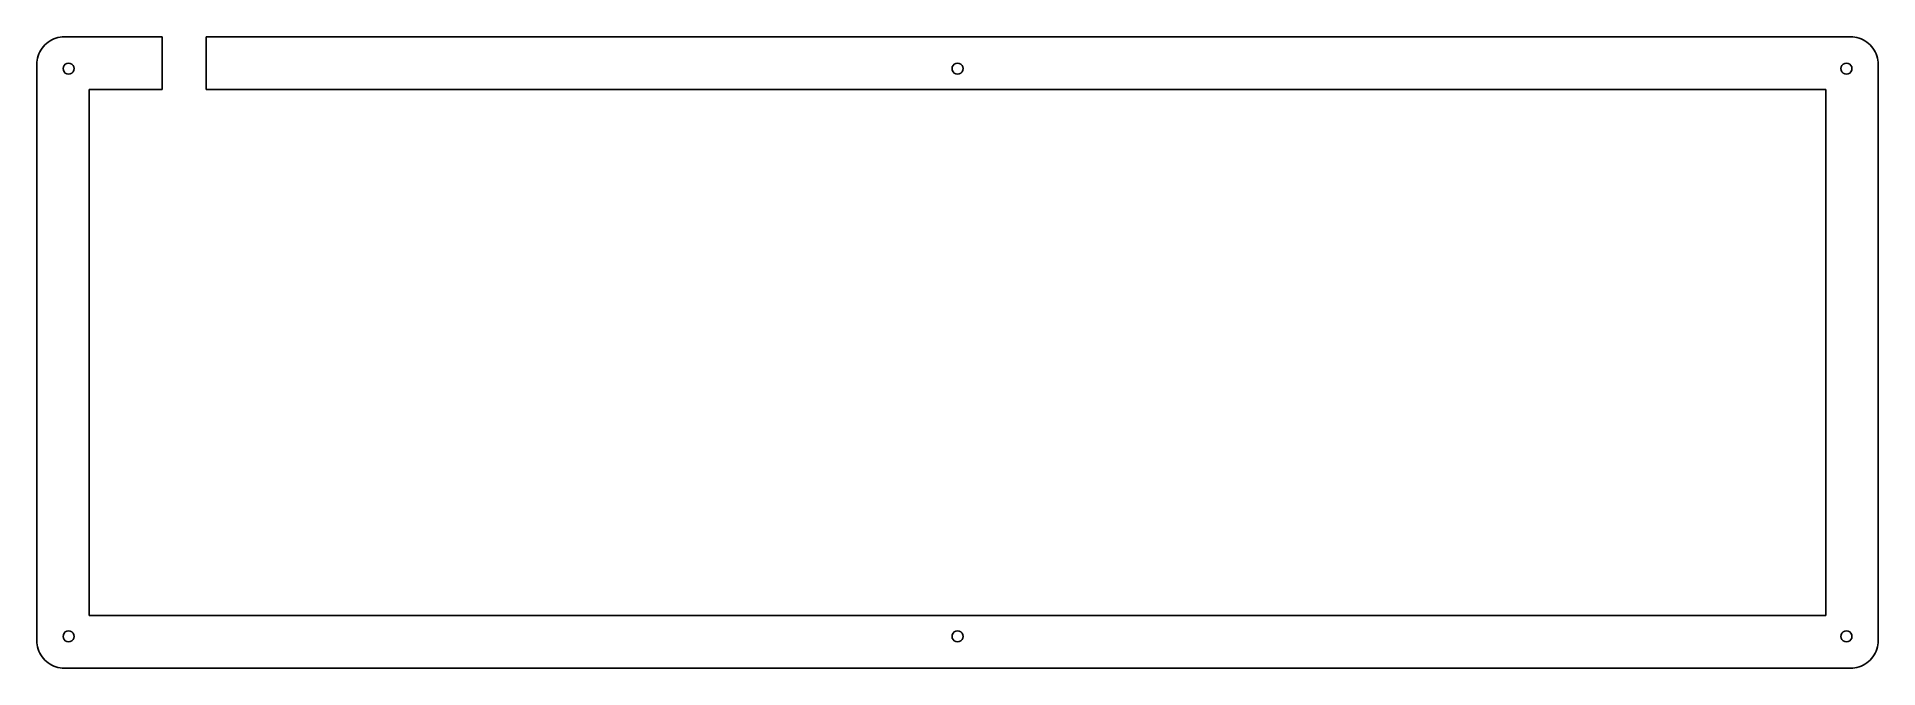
# Model space of a CAD drawing. Header units: inches. Extents: x 0 to 333, y 0 to 114.
import ezdxf

# ---------------------------------------------------------------- set-up
doc = ezdxf.new("R2010")
doc.units = ezdxf.units.IN
doc.header["$MEASUREMENT"] = 0
doc.layers.get('0').update_dxf_attribs({"lineweight": 25, "true_color": 0xffffff})

msp = doc.modelspace()

# ---------------------------------------------------------------- linework, layer by layer
at = {"color": 0}
for p, q in [((2.06, 113.3), (2.39, 113.52)), ((2.39, 113.52), (2.73, 113.71)), ((2.73, 113.71), (3.09, 113.87)), ((3.09, 113.87), (3.45, 114.01)), ((3.45, 114.01), (3.83, 114.11)), ((3.83, 114.11), (4.22, 114.19)), ((4.22, 114.19), (4.61, 114.24)), ((4.61, 114.24), (5, 114.25)), ((5, 114.25), (22.66, 114.25)), ((22.66, 114.25), (22.66, 104.75)), ((30.66, 104.75), (30.66, 114.25)), ((30.66, 114.25), (328.33, 114.25)), ((328.33, 114.25), (328.72, 114.24)), ((328.72, 114.24), (329.11, 114.19)), ((329.11, 114.19), (329.49, 114.11)), ((329.49, 114.11), (329.87, 114.01)), ((329.87, 114.01), (330.24, 113.87)), ((330.24, 113.87), (330.6, 113.71)), ((330.6, 113.71), (330.94, 113.52)), ((330.94, 113.52), (331.26, 113.3)), ((0.02, 109.64), (0.06, 110.03)), ((0.06, 110.03), (0.14, 110.42)), ((0.14, 110.42), (0.24, 110.8)), ((0.24, 110.8), (0.38, 111.16)), ((0.38, 111.16), (0.54, 111.52)), ((0.54, 111.52), (0.74, 111.86)), ((0.74, 111.86), (0.95, 112.19)), ((0.95, 112.19), (1.2, 112.5)), ((1.2, 112.5), (1.46, 112.79)), ((1.46, 112.79), (1.75, 113.05)), ((1.75, 113.05), (2.06, 113.3)), ((331.26, 113.3), (331.57, 113.05)), ((331.57, 113.05), (331.86, 112.79)), ((331.86, 112.79), (332.13, 112.5)), ((332.13, 112.5), (332.37, 112.19)), ((332.37, 112.19), (332.59, 111.86)), ((332.59, 111.86), (332.78, 111.52)), ((332.78, 111.52), (332.94, 111.16)), ((332.94, 111.16), (333.08, 110.8)), ((333.08, 110.8), (333.19, 110.42)), ((333.19, 110.42), (333.26, 110.03)), ((333.26, 110.03), (333.31, 109.64)), ((0, 109.25), (0.02, 109.64)), ((0, 5), (0, 109.25)), ((4.8, 108.81), (4.75, 108.5)), ((4.75, 108.5), (4.8, 108.19)), ((4.94, 109.09), (4.8, 108.81)), ((4.8, 108.19), (4.94, 107.91)), ((5.16, 109.31), (4.94, 109.09)), ((4.94, 107.91), (5.16, 107.69)), ((5.44, 109.45), (5.16, 109.31)), ((5.16, 107.69), (5.44, 107.55)), ((5.75, 109.5), (5.44, 109.45)), ((5.44, 107.55), (5.75, 107.5)), ((6.06, 109.45), (5.75, 109.5)), ((5.75, 107.5), (6.06, 107.55)), ((6.34, 109.31), (6.06, 109.45)), ((6.06, 107.55), (6.34, 107.69)), ((6.56, 109.09), (6.34, 109.31)), ((6.34, 107.69), (6.56, 107.91)), ((6.7, 108.81), (6.56, 109.09)), ((6.56, 107.91), (6.7, 108.19)), ((6.75, 108.5), (6.7, 108.81)), ((6.7, 108.19), (6.75, 108.5)), ((165.72, 108.81), (165.67, 108.5)), ((165.67, 108.5), (165.72, 108.19)), ((165.86, 109.09), (165.72, 108.81)), ((165.72, 108.19), (165.86, 107.91)), ((166.08, 109.31), (165.86, 109.09)), ((165.86, 107.91), (166.08, 107.69)), ((166.36, 109.45), (166.08, 109.31)), ((166.08, 107.69), (166.36, 107.55)), ((166.67, 109.5), (166.36, 109.45)), ((166.36, 107.55), (166.67, 107.5)), ((166.98, 109.45), (166.67, 109.5)), ((166.67, 107.5), (166.98, 107.55)), ((167.26, 109.31), (166.98, 109.45)), ((166.98, 107.55), (167.26, 107.69)), ((167.48, 109.09), (167.26, 109.31)), ((167.26, 107.69), (167.48, 107.91)), ((167.62, 108.81), (167.48, 109.09)), ((167.48, 107.91), (167.62, 108.19)), ((167.67, 108.5), (167.62, 108.81)), ((167.62, 108.19), (167.67, 108.5)), ((326.63, 108.81), (326.58, 108.5)), ((326.58, 108.5), (326.63, 108.19)), ((326.77, 109.09), (326.63, 108.81)), ((326.63, 108.19), (326.77, 107.91)), ((326.99, 109.31), (326.77, 109.09)), ((326.77, 107.91), (326.99, 107.69)), ((327.27, 109.45), (326.99, 109.31)), ((326.99, 107.69), (327.27, 107.55)), ((327.58, 109.5), (327.27, 109.45)), ((327.27, 107.55), (327.58, 107.5)), ((327.89, 109.45), (327.58, 109.5)), ((327.58, 107.5), (327.89, 107.55)), ((328.17, 109.31), (327.89, 109.45)), ((327.89, 107.55), (328.17, 107.69)), ((328.39, 109.09), (328.17, 109.31)), ((328.17, 107.69), (328.39, 107.91)), ((328.53, 108.81), (328.39, 109.09)), ((328.39, 107.91), (328.53, 108.19)), ((328.58, 108.5), (328.53, 108.81)), ((328.53, 108.19), (328.58, 108.5)), ((333.31, 109.64), (333.33, 109.25)), ((333.33, 109.25), (333.33, 5)), ((22.66, 104.75), (9.5, 104.75)), ((9.5, 104.75), (9.5, 9.5)), ((323.83, 104.75), (30.66, 104.75)), ((323.83, 9.5), (323.83, 104.75)), ((5.44, 6.7), (5.16, 6.56)), ((5.75, 6.75), (5.44, 6.7)), ((6.06, 6.7), (5.75, 6.75)), ((6.34, 6.56), (6.06, 6.7)), ((9.5, 9.5), (323.83, 9.5)), ((166.36, 6.7), (166.08, 6.56)), ((166.67, 6.75), (166.36, 6.7)), ((166.98, 6.7), (166.67, 6.75)), ((167.25, 6.56), (166.98, 6.7)), ((327.27, 6.7), (326.99, 6.56)), ((327.58, 6.75), (327.27, 6.7)), ((327.89, 6.7), (327.58, 6.75)), ((328.17, 6.56), (327.89, 6.7)), ((0.02, 4.61), (0, 5)), ((0.06, 4.22), (0.02, 4.61)), ((0.14, 3.83), (0.06, 4.22)), ((0.24, 3.45), (0.14, 3.83)), ((0.38, 3.09), (0.24, 3.45)), ((4.8, 6.06), (4.75, 5.75)), ((4.75, 5.75), (4.8, 5.44)), ((4.94, 6.34), (4.8, 6.06)), ((4.8, 5.44), (4.94, 5.16)), ((5.16, 6.56), (4.94, 6.34)), ((4.94, 5.16), (5.16, 4.94)), ((5.16, 4.94), (5.44, 4.8)), ((5.44, 4.8), (5.75, 4.75)), ((5.75, 4.75), (6.06, 4.8)), ((6.06, 4.8), (6.34, 4.94)), ((6.56, 6.34), (6.34, 6.56)), ((6.34, 4.94), (6.56, 5.16)), ((6.7, 6.06), (6.56, 6.34)), ((6.56, 5.16), (6.7, 5.44)), ((6.75, 5.75), (6.7, 6.06)), ((6.7, 5.44), (6.75, 5.75)), ((165.72, 6.06), (165.67, 5.75)), ((165.67, 5.75), (165.72, 5.44)), ((165.86, 6.34), (165.72, 6.06)), ((165.72, 5.44), (165.86, 5.16)), ((166.08, 6.56), (165.86, 6.34)), ((165.86, 5.16), (166.08, 4.94)), ((166.08, 4.94), (166.36, 4.8)), ((166.36, 4.8), (166.67, 4.75)), ((166.67, 4.75), (166.98, 4.8)), ((166.98, 4.8), (167.25, 4.94)), ((167.48, 6.34), (167.25, 6.56)), ((167.25, 4.94), (167.48, 5.16)), ((167.62, 6.06), (167.48, 6.34)), ((167.48, 5.16), (167.62, 5.44)), ((167.67, 5.75), (167.62, 6.06)), ((167.62, 5.44), (167.67, 5.75)), ((326.63, 6.06), (326.58, 5.75)), ((326.58, 5.75), (326.63, 5.44)), ((326.77, 6.34), (326.63, 6.06)), ((326.63, 5.44), (326.77, 5.16)), ((326.99, 6.56), (326.77, 6.34)), ((326.77, 5.16), (326.99, 4.94)), ((326.99, 4.94), (327.27, 4.8)), ((327.27, 4.8), (327.58, 4.75)), ((327.58, 4.75), (327.89, 4.8)), ((327.89, 4.8), (328.17, 4.94)), ((328.39, 6.34), (328.17, 6.56)), ((328.17, 4.94), (328.39, 5.16)), ((328.53, 6.06), (328.39, 6.34)), ((328.39, 5.16), (328.53, 5.44)), ((328.58, 5.75), (328.53, 6.06)), ((328.53, 5.44), (328.58, 5.75)), ((333.08, 3.45), (332.94, 3.09)), ((333.19, 3.83), (333.08, 3.45)), ((333.26, 4.22), (333.19, 3.83)), ((333.31, 4.61), (333.26, 4.22)), ((333.33, 5), (333.31, 4.61)), ((0.54, 2.73), (0.38, 3.09)), ((0.74, 2.39), (0.54, 2.73)), ((0.95, 2.06), (0.74, 2.39)), ((1.2, 1.75), (0.95, 2.06)), ((1.46, 1.46), (1.2, 1.75)), ((1.75, 1.2), (1.46, 1.46)), ((2.06, 0.95), (1.75, 1.2)), ((2.39, 0.74), (2.06, 0.95)), ((2.73, 0.54), (2.39, 0.74)), ((3.09, 0.38), (2.73, 0.54)), ((3.45, 0.24), (3.09, 0.38)), ((3.83, 0.14), (3.45, 0.24)), ((4.22, 0.06), (3.83, 0.14)), ((4.61, 0.02), (4.22, 0.06)), ((5, 0), (4.61, 0.02)), ((328.33, 0), (5, 0)), ((328.72, 0.02), (328.33, 0)), ((329.11, 0.06), (328.72, 0.02)), ((329.49, 0.14), (329.11, 0.06)), ((329.87, 0.24), (329.49, 0.14)), ((330.24, 0.38), (329.87, 0.24)), ((330.6, 0.54), (330.24, 0.38)), ((330.94, 0.74), (330.6, 0.54)), ((331.26, 0.95), (330.94, 0.74)), ((331.57, 1.2), (331.26, 0.95)), ((331.86, 1.46), (331.57, 1.2)), ((332.13, 1.75), (331.86, 1.46)), ((332.37, 2.06), (332.13, 1.75)), ((332.59, 2.39), (332.37, 2.06)), ((332.78, 2.73), (332.59, 2.39)), ((332.94, 3.09), (332.78, 2.73))]:
    msp.add_line(p, q, dxfattribs=at)

doc.saveas('drawing.dxf')
